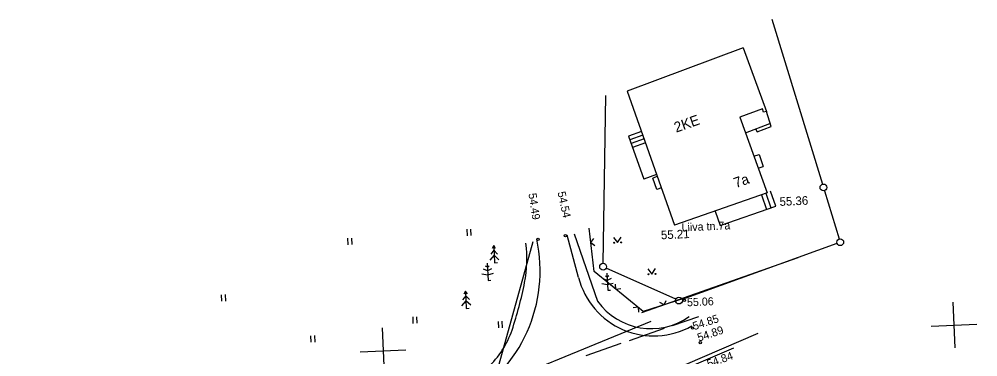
# Model space of a CAD drawing. Extents: x 641201 to 641534, y 6454747 to 6455194.
# Drawn here: x 641445.2 to 641529.1, y 6455164.5 to 6455193.9 of the extents above; entities that cross this region are included whole.
import ezdxf

# ---------------------------------------------------------------- set-up
doc = ezdxf.new("R2010")
doc.units = 0
for name, color, linetype in [('20', 7, 'Continuous'), ('28', 7, 'Continuous'), ('AIAD', 7, 'Continuous'), ('ASFBET', 7, 'Continuous'), ('Default', 7, 'Continuous'), ('HALJASTUS', 7, 'Continuous'), ('HOONE', 7, 'Continuous'), ('HOONED', 7, 'Continuous'), ('KANAL', 7, 'Continuous'), ('KORGUSED', 7, 'Continuous'), ('KPKAABEL', 7, 'Continuous'), ('MAPGRID', 7, 'Continuous'), ('PIIRID', 7, 'Continuous'), ('PINNAD', 7, 'Continuous'), ('PUUD', 7, 'Continuous'), ('VESI', 7, 'Continuous')]:
    doc.layers.add(name, color=color, linetype=linetype)

# ---------------------------------------------------------------- blocks, each defined once
blk = doc.blocks.new('PM')
at = {"layer": 'Default'}
for p, q in [((0, 170), (-70, 200)), ((0, 230), (-30, 250)), ((0, 300), (0, 0)), ((30, 250), (0, 230)), ((70, 200), (0, 170)), ((-100, 120), (0, 100)), ((0, 100), (100, 120)), ((0, 0), (50, 0))]:
    blk.add_line(p, q, dxfattribs=at)
blk = doc.blocks.new('MURU')
at = {"layer": 'Default'}
for p, q in [((-46, 61), (0, 0)), ((0, 0), (45, 61))]:
    blk.add_line(p, q, dxfattribs=at)
for centre in [(-40, 0), (43, 0)]:
    blk.add_circle(centre, 5.5, dxfattribs=at)
blk = doc.blocks.new('POINT_DISPLAY')
at = {"layer": 'Default'}
blk.add_line((0, 0), (0, 0), dxfattribs=at)
blk = doc.blocks.new('CROSS01')
at = {"layer": 'Default'}
for p, q in [((0, 400), (0, -400)), ((-400, 0), (400, 0))]:
    blk.add_line(p, q, dxfattribs=at)
blk = doc.blocks.new('PK')
at = {"layer": 'Default'}
for p, q in [((0, 220), (-60, 150)), ((0, 300), (-30, 250)), ((30, 250), (0, 300)), ((0, 300), (0, 0)), ((60, 150), (0, 220)), ((0, 130), (-80, 50)), ((80, 50), (0, 130)), ((0, 0), (50, 0))]:
    blk.add_line(p, q, dxfattribs=at)
blk = doc.blocks.new('HEIN')
at = {"layer": 'Default'}
for p, q in [((-23, 38), (-23, -38)), ((22, 38), (22, -38))]:
    blk.add_line(p, q, dxfattribs=at)

msp = doc.modelspace()

# ---------------------------------------------------------------- linework, layer by layer
at = {"layer": '20'}
msp.add_lwpolyline([(641500.505, 6455167.549), (641483.322, 6455160.505), (641423.527, 6455139.29)], dxfattribs=at)
at = {"layer": '28'}
msp.add_lwpolyline([(641513.357, 6455173.119), (641499.686, 6455168.313)], dxfattribs=at)
at = {"layer": 'AIAD'}
for p, q in [((641495.265, 6455174.463), (641495.529, 6455174.795)), ((641495.265, 6455174.463), (641495.596, 6455174.199)), ((641497.45, 6455170.381), (641497.407, 6455170.803)), ((641497.45, 6455170.381), (641497.871, 6455170.424)), ((641499.387, 6455168.801), (641498.965, 6455168.759)), ((641499.387, 6455168.801), (641499.43, 6455168.38)), ((641501.664, 6455169.012), (641501.288, 6455169.206)), ((641501.664, 6455169.012), (641501.859, 6455169.388))]:
    msp.add_line(p, q, dxfattribs=at)
msp.add_lwpolyline([(641503.389, 6455169.561), (641499.842, 6455168.431), (641495.552, 6455171.928), (641495.124, 6455175.705)], dxfattribs=at)
at = {"layer": 'ASFBET'}
msp.add_lwpolyline([(641494.185, 6455171.389), (641493.179, 6455175.079)], dxfattribs=at)
for centre, radius, start, end in [((641477.874, 6455171.962), 12.95, 299.12058, 12.37001), ((641479.267, 6455172.982), 10.4, 348.7139, 7.82264), ((641500.762, 6455173.082), 6.792, 194.43341, 299.29965), ((641456.436, 6455177.539), 33.682, 341.42017, 348.7139), ((641480.893, 6455169.317), 7.879, 312.83752, 341.42017)]:
    msp.add_arc(centre, radius, start, end, dxfattribs=at)
at = {"layer": 'HOONE'}
msp.add_line((641508.586, 6455191.454), (641498.431, 6455187.67), dxfattribs=at)
msp.add_lwpolyline([(641508.586, 6455191.454), (641510.611, 6455185.9), (641510.376, 6455185.839)], dxfattribs=at)
at = {"layer": 'HOONED'}
for p, q in [((641498.431, 6455187.67), (641502.586, 6455175.953)), ((641510.279, 6455186.108), (641508.285, 6455185.385)), ((641510.376, 6455185.839), (641510.279, 6455186.108)), ((641511.033, 6455184.577), (641510.611, 6455185.9)), ((641508.778, 6455184.025), (641510.928, 6455184.851)), ((641509.809, 6455184.107), (641511.033, 6455184.577)), ((641499.675, 6455184.151), (641498.54, 6455183.747)), ((641498.54, 6455183.747), (641499.882, 6455179.981)), ((641499.792, 6455183.822), (641498.658, 6455183.418)), ((641509.675, 6455184.37), (641509.809, 6455184.107)), ((641499.909, 6455183.492), (641498.775, 6455183.088)), ((641500.027, 6455183.162), (641498.893, 6455182.758)), ((641509.515, 6455181.99), (641509.994, 6455182.14)), ((641509.994, 6455182.14), (641510.327, 6455181.076)), ((641501.014, 6455180.384), (641499.882, 6455179.981)), ((641509.896, 6455180.941), (641510.327, 6455181.076)), ((641501.074, 6455180.216), (641500.681, 6455180.075)), ((641501.037, 6455179.083), (641500.681, 6455180.075)), ((641501.426, 6455179.222), (641501.037, 6455179.083)), ((641510.575, 6455178.752), (641511.018, 6455177.484)), ((641510.179, 6455178.614), (641510.621, 6455177.346)), ((641506.123, 6455177.199), (641506.565, 6455175.931))]:
    msp.add_line(p, q, dxfattribs=at)
for points in [[(641508.285, 6455185.385), (641510.673, 6455178.798), (641502.586, 6455175.953)], [(641506.565, 6455175.931), (641511.431, 6455177.629), (641510.964, 6455178.92)]]:
    msp.add_lwpolyline(points, dxfattribs=at)
at = {"layer": 'KANAL'}
msp.add_line((641504.092, 6455163.673), (641507.753, 6455165.263), dxfattribs=at)
msp.add_lwpolyline([(641484.06, 6455152.376), (641490.212, 6455174.542)], dxfattribs=at)
at = {"layer": 'KORGUSED'}
for centre in [(641490.646, 6455174.719), (641493.027, 6455175.053), (641503.44, 6455169.388), (641504.15, 6455166.975), (641504.831, 6455165.714)]:
    msp.add_circle(centre, 0.1, dxfattribs=at)
at = {"layer": 'KPKAABEL'}
for p, q in [((641502.412, 6455167.206), (641504.715, 6455168.002)), ((641498.632, 6455165.899), (641501.703, 6455166.961)), ((641494.852, 6455164.592), (641497.923, 6455165.654))]:
    msp.add_line(p, q, dxfattribs=at)
at = {"layer": 'PIIRID'}
for p, q in [((641511.09, 6455193.949), (641515.519, 6455179.542)), ((641496.334, 6455172.636), (641496.563, 6455187.295)), ((641515.696, 6455178.968), (641516.985, 6455174.763)), ((641516.791, 6455174.374), (641503.25, 6455169.482)), ((641502.694, 6455169.502), (641496.604, 6455172.214))]:
    msp.add_line(p, q, dxfattribs=at)
for centre in [(641515.608, 6455179.255), (641517.073, 6455174.476), (641496.33, 6455172.336), (641502.968, 6455169.38)]:
    msp.add_circle(centre, 0.3, dxfattribs=at)
at = {"layer": 'PINNAD'}
msp.add_lwpolyline([(641493.807, 6455175.215), (641495.84, 6455169.324)], dxfattribs=at)
msp.add_arc((641500.53, 6455172.721), 5.792, 215.91164, 305.15623, dxfattribs=at)
at = {"layer": 'VESI'}
msp.add_lwpolyline([(641498.874, 6455161.784), (641509.905, 6455166.541)], dxfattribs=at)

# ---------------------------------------------------------------- block references
at = {"layer": '28', "xscale": 0.009998998593256848, "yscale": 0.009998998593256848, "rotation": 2.564044299897446}
msp.add_blockref('POINT_DISPLAY', (641513.357, 6455173.119), dxfattribs=at)
at = {"layer": 'HALJASTUS'}
for name, p, xscale, yscale, rotation in [('HEIN', (641484.583, 6455175.327), 0.0074992489449426354, 0.007499248944942637, 2.5640442998974464), ('HEIN', (641474.165, 6455174.55), 0.0074992489449426354, 0.007499248944942637, 2.5640442998974464), ('MURU', (641497.602, 6455174.438), 0.0074992489449426354, 0.007499248944942637, 2.5640442998974464), ('MURU', (641500.604, 6455171.695), 0.0074992489449426354, 0.007499248944942637, 2.5640442998974464), ('PM', (641496.732, 6455170.281), 0.004999499296628424, 0.004999499296628424, 2.564044299897446), ('HEIN', (641463.105, 6455169.609), 0.0074992489449426354, 0.007499248944942637, 2.5640442998974464), ('HEIN', (641479.855, 6455167.67), 0.0074992489449426354, 0.007499248944942637, 2.5640442998974464), ('HEIN', (641487.324, 6455167.281), 0.0074992489449426354, 0.007499248944942637, 2.5640442998974464), ('HEIN', (641470.924, 6455166.03), 0.0074992489449426354, 0.007499248944942637, 2.5640442998974464)]:
    msp.add_blockref(name, p, dxfattribs=dict(at, xscale=xscale, yscale=yscale, rotation=rotation))
at = {"layer": 'HOONE', "xscale": 0.009998998593256848, "yscale": 0.009998998593256848, "rotation": 2.564044299897446}
msp.add_blockref('POINT_DISPLAY', (641508.586, 6455191.454), dxfattribs=at)
at = {"layer": 'HOONED', "xscale": 0.009998998593256848, "yscale": 0.009998998593256848, "rotation": 2.564044299897446}
for p in [(641498.431, 6455187.67), (641508.285, 6455185.385), (641510.376, 6455185.839), (641510.611, 6455185.9), (641511.033, 6455184.577), (641498.54, 6455183.747), (641509.675, 6455184.37), (641509.809, 6455184.107), (641509.994, 6455182.14), (641510.327, 6455181.076), (641499.882, 6455179.981), (641500.681, 6455180.075), (641501.037, 6455179.083), (641511.431, 6455177.629), (641502.586, 6455175.953), (641506.565, 6455175.931)]:
    msp.add_blockref('POINT_DISPLAY', p, dxfattribs=at)
at = {"layer": 'MAPGRID', "xscale": 0.004999499296628424, "yscale": 0.004999499296628424, "rotation": 2.564044299897446}
for p in [(641527.026, 6455167.235), (641477.081, 6455164.998)]:
    msp.add_blockref('CROSS01', p, dxfattribs=at)
at = {"layer": 'PUUD', "xscale": 0.004999499296628424, "yscale": 0.004999499296628424, "rotation": 2.564044299897446}
for name, p in [('PK', (641486.829, 6455172.683)), ('PM', (641486.26, 6455171.141)), ('PK', (641484.362, 6455168.699))]:
    msp.add_blockref(name, p, dxfattribs=at)

# ---------------------------------------------------------------- texts
at = {"layer": 'HOONED'}
for s, p in [('2KE', (641502.718, 6455184.037)), ('7a', (641507.939, 6455179.193))]:
    msp.add_text(s, height=0.8999, rotation=19.37787, dxfattribs=at).set_placement(p)
at = {"layer": 'KORGUSED'}
for s, height, rotation, p in [(' 54.49', 0.6999, 278.58286, (641489.759, 6455178.967)), (' 54.54', 0.6999, 282.40728, (641492.283, 6455179.084)), ('55.36', 0.7499, 2.56404, (641511.78, 6455177.644)), ('55.21', 0.7499, 2.56404, (641501.403, 6455174.728)), (' 55.06', 0.6999, 2.56404, (641503.421, 6455168.862)), (' 54.85', 0.6999, 18.28647, (641504.05, 6455166.706)), (' 54.89', 0.6999, 18.23027, (641504.46, 6455165.712)), (' 54.84', 0.6999, 19.33671, (641505.313, 6455163.418))]:
    msp.add_text(s, height=height, rotation=rotation, dxfattribs=at).set_placement(p)
at = {"layer": 'PIIRID'}
msp.add_text('Liiva tn.7a', height=0.69993, rotation=2.56404, dxfattribs=at).set_placement((641503.209, 6455175.413))

doc.saveas('drawing.dxf')
